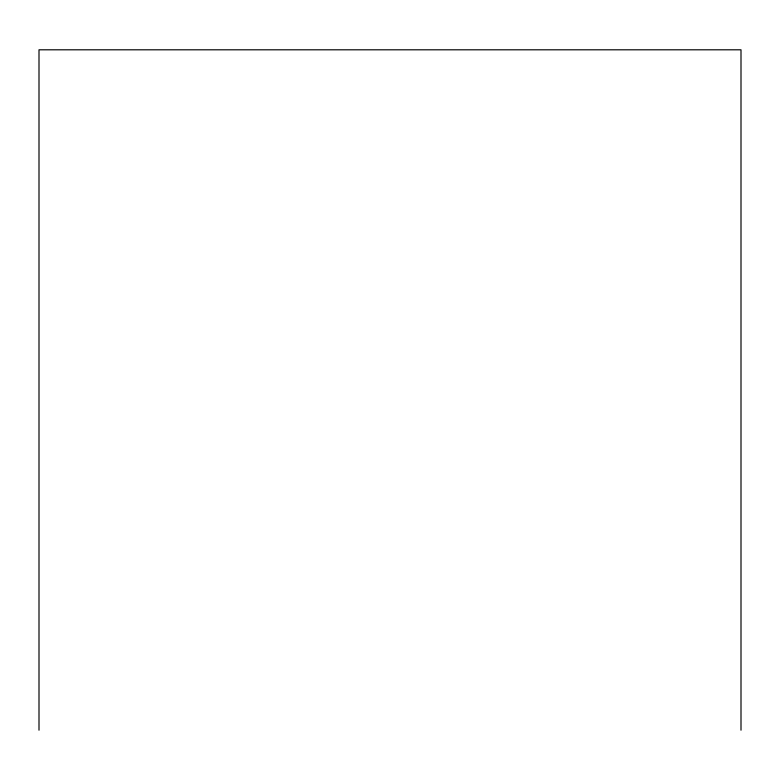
<?xml version="1.0" encoding="UTF-8"?>
<svg xmlns="http://www.w3.org/2000/svg" width="780" height="780" viewBox="0 0 780 780"><rect width="100%" height="100%" fill="white"/><g stroke="black" fill="none" stroke-linecap="round" stroke-linejoin="round"><path stroke-width="1.17" d="M741 730.197L741 49.803L39 49.803L39 730.197"/></g></svg>
